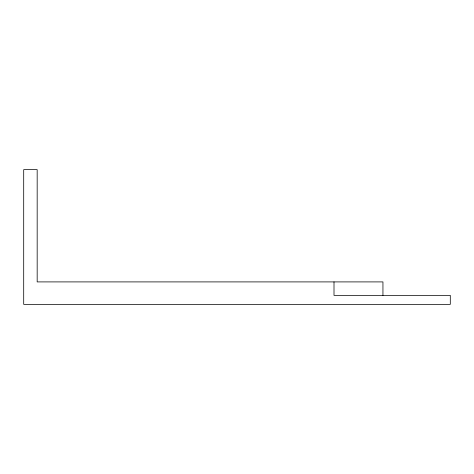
<?xml version="1.0" encoding="UTF-8"?>
<svg xmlns="http://www.w3.org/2000/svg" width="474" height="474" viewBox="0 0 474 474"><rect width="100%" height="100%" fill="white"/><g stroke="black" fill="none" stroke-linecap="round" stroke-linejoin="round"><path stroke-width="0.71" d="M382.945 295.379L382.945 281.906L37.173 281.906L37.173 169.645L23.7 169.645L23.7 304.355L450.3 304.355L450.3 295.379L334.004 295.379L334.004 281.906"/></g></svg>
